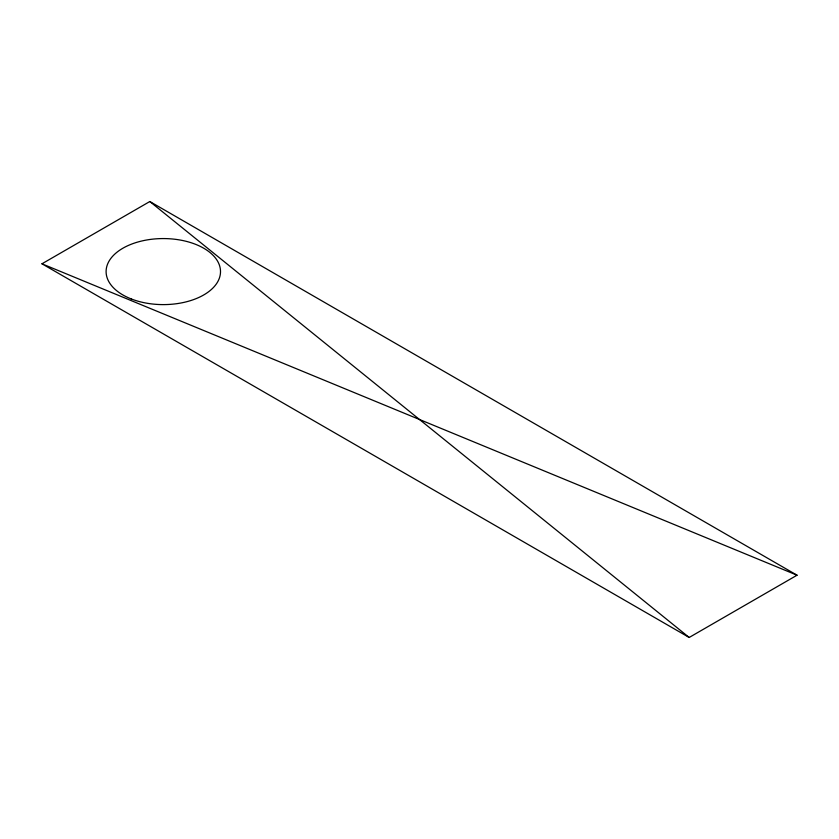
<?xml version="1.0" encoding="UTF-8"?>
<svg xmlns="http://www.w3.org/2000/svg" width="839" height="839" viewBox="0 0 839 839"><rect width="100%" height="100%" fill="white"/><g stroke="black" fill="none" stroke-linecap="round" stroke-linejoin="round"><path stroke-width="1.26" d="M41.95 263.803L149.824 201.528L797.05 575.197L689.176 637.472L41.95 263.803L797.05 575.197M149.824 201.528L689.176 637.472M131.241 298.936A57.209 33.025 0 0 0 220.363 273.944A57.209 33.025 0 0 0 138.309 241.884A57.209 33.025 0 0 0 131.241 298.936"/></g></svg>
